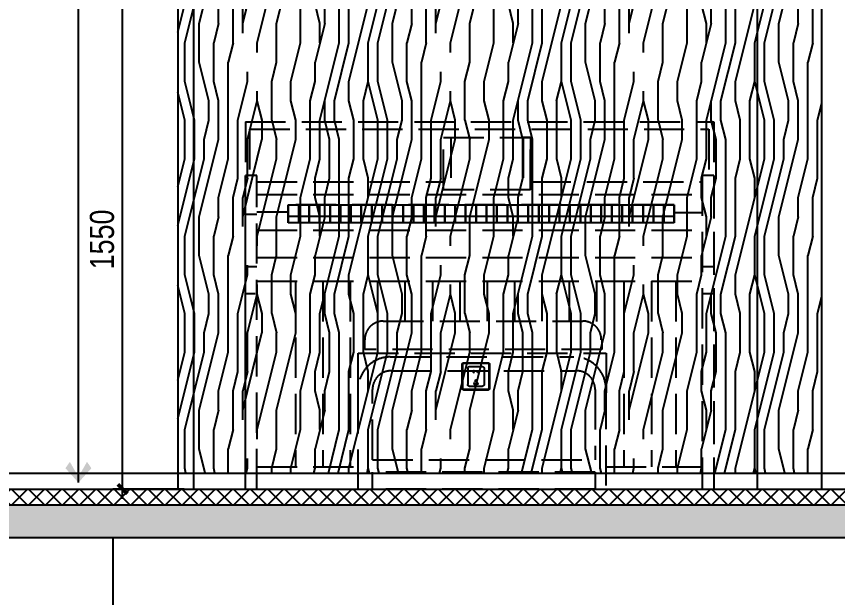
# Model space of a CAD drawing. Extents: x 468514 to 728049, y -74127 to 69080.
# Drawn here: x 542193 to 544743, y 4938 to 6742 of the extents above; entities that cross this region are included whole.
import ezdxf

# ---------------------------------------------------------------- set-up
doc = ezdxf.new("R2010")
doc.units = 0
doc.header["$LTSCALE"] = 500
doc.header["$MEASUREMENT"] = 0
doc.linetypes.add('DASH', pattern=[0.35, 0.25, -0.1])
doc.layers.get('Defpoints').update_dxf_attribs({"color": 229})
for name, color, linetype in [('E 立面填充', 250, 'Continuous'), ('E 立面墙体', 245, 'Continuous'), ('E 立面家具、洁具', 153, 'Continuous'), ('E 立面材料类别线', 154, 'Continuous'), ('E 立面标注尺寸', 9, 'Continuous'), ('E 立面装饰完成线', 225, 'Continuous')]:
    doc.layers.add(name, color=color, linetype=linetype)
doc.styles.add('PDC DIM', font='PMingLiU-ExtB.ttf', dxfattribs={"width": 0.85})
doc.dimstyles.new('PDC-A2', dxfattribs={"dimscale": 0, "dimtxt": 2.5, "dimasz": 1, "dimexe": 1, "dimexo": 1, "dimgap": 0.7, "dimtad": 1, "dimdec": 0, "dimtxsty": 'PDC DIM', "dimblk": 'ARCHTICK', "dimcen": 1, "dimdle": 1, "dimclrd": 8, "dimclre": 8, "dimclrt": 9, "dimadec": 0, "dimazin": 0, "dimtfac": 1, "dimtdec": 0, "dimtix": 1, "dimtmove": 2, "dimatfit": 3, "dimldrblk": 'PDC A2 T R', "dimfxl": 10, "dimfxlon": 1, "dimarcsym": 0})

# ---------------------------------------------------------------- blocks, each defined once
blk = doc.blocks.new('gangqin2')
at = {"linetype": 'DASH'}
for p, q in [((475904, 4205.4), (477358.5, 4205.4)), ((475904, 4205.4), (475904, 4038.9)), ((475917.1, 4182.3), (477342.9, 4182.3)), ((475917.1, 4182.3), (475917.1, 4038.9)), ((477342.9, 4182.3), (477342.9, 4038.9)), ((477358.5, 4205.4), (477358.5, 3185.4)), ((476519.7, 4157.1), (476789.7, 4157.1)), ((476519.7, 3994.2), (476519.7, 4157.1)), ((476519.7, 3994.2), (476519.7, 4157.1)), ((476519.7, 4157.1), (476542.5, 4157.1)), ((476542.5, 4157.1), (476542.5, 3994.2)), ((476789.7, 4157.1), (476766.9, 4157.1)), ((476766.9, 4157.1), (476766.9, 3994.2)), ((476789.7, 4157.1), (476789.7, 3994.2)), ((476789.7, 3994.2), (476789.7, 4157.1)), ((475904, 3065.4), (475904, 4038.9)), ((475904, 3185.4), (475904, 4038.9)), ((475940, 4038.9), (475904, 4038.9)), ((475940, 3065.4), (475940, 4038.9)), ((477322.5, 4038.9), (477322.5, 3065.4)), ((477358.5, 4038.9), (477322.5, 4038.9)), ((477358.5, 4038.9), (477358.5, 3065.4)), ((477358.5, 4038.9), (477358.5, 3892.2)), ((475940, 4019.7), (476519.7, 4019.7)), ((476789.7, 4019.7), (477322.5, 4019.7)), ((475940, 3979.8), (477323.7, 3979.8)), ((476789.7, 3994.2), (476519.7, 3994.2)), ((475940, 3917.4), (475904, 3917.4)), ((475940, 3925.8), (476037.3, 3925.8)), ((477238.6, 3924.3), (477322.5, 3924.3)), ((475940, 3869.4), (477322.5, 3869.4)), ((475940, 3784.3), (477322.5, 3784.3)), ((475940, 3755.4), (475904, 3755.4)), ((477358.5, 3755.4), (477322.5, 3755.4)), ((475940, 3711), (477322.5, 3711)), ((475904, 3672.6), (475934.1, 3672.6)), ((477322.5, 3672.6), (477358.5, 3672.6)), ((476332.5, 3586.9), (476951.8, 3586.9)), ((476274.9, 3498.6), (476274.9, 3529.3)), ((477010.5, 3528.6), (477010.5, 3498.6)), ((477010.5, 3498.6), (476274.9, 3498.6)), ((476254.5, 3487.8), (477024.9, 3487.8)), ((476254.5, 3364.2), (476254.5, 3487.8)), ((476354.1, 3475.8), (476924.2, 3475.8)), ((477024.9, 3487.8), (477024.9, 3364.2)), ((476356.5, 3432.6), (476932.5, 3432.6)), ((476254.5, 3063), (476254.5, 3376.2)), ((476298.9, 3156.6), (476298.9, 3375)), ((476990.1, 3375), (476990.1, 3156.6)), ((477023.8, 3376.2), (477023.8, 3063)), ((477024.9, 3364.2), (477023.8, 3364.2)), ((476298.9, 3156.6), (476990.1, 3156.6)), ((475940, 3135), (476254.5, 3135)), ((476990.1, 3118.2), (476298.9, 3118.2)), ((476298.9, 3065.4), (476298.9, 3118.2)), ((476990.1, 3118.2), (476990.1, 3065.4)), ((477023.8, 3135), (477322.5, 3135)), ((476990.1, 3065.4), (476298.9, 3065.4))]:
    blk.add_line(p, q, dxfattribs=at)
at = {"color": 8, "linetype": 'DASH'}
for p, q in [((477236.1, 3947.4), (476037.3, 3947.4)), ((476037.3, 3892.2), (476037.3, 3947.4)), ((476037.3, 3947.4), (476037.3, 3892.2)), ((476037.3, 3892.2), (476037.3, 3947.4)), ((476037.3, 3947.4), (476069.7, 3947.4)), ((476069.7, 3892.2), (476069.7, 3947.4)), ((476069.7, 3892.2), (476069.7, 3947.4)), ((476069.7, 3892.2), (476069.7, 3947.4)), ((476069.7, 3947.4), (476102.1, 3947.4)), ((476069.7, 3947.4), (476069.7, 3892.2)), ((476102.1, 3892.2), (476102.1, 3947.4)), ((476102.1, 3892.2), (476102.1, 3947.4)), ((476102.1, 3892.2), (476102.1, 3947.4)), ((476102.1, 3947.4), (476134.5, 3947.4)), ((476102.1, 3947.4), (476102.1, 3892.2)), ((476134.5, 3892.2), (476134.5, 3947.4)), ((476134.5, 3892.2), (476134.5, 3947.4)), ((476134.5, 3892.2), (476134.5, 3947.4)), ((476134.5, 3947.4), (476166.9, 3947.4)), ((476134.5, 3947.4), (476134.5, 3892.2)), ((476166.9, 3892.2), (476166.9, 3947.4)), ((476166.9, 3892.2), (476166.9, 3947.4)), ((476166.9, 3892.2), (476166.9, 3947.4)), ((476166.9, 3947.4), (476199.3, 3947.4)), ((476166.9, 3947.4), (476166.9, 3892.2)), ((476199.3, 3892.2), (476199.3, 3947.4)), ((476199.3, 3892.2), (476199.3, 3947.4)), ((476199.3, 3892.2), (476199.3, 3947.4)), ((476199.3, 3947.4), (476231.7, 3947.4)), ((476199.3, 3947.4), (476199.3, 3892.2)), ((476231.7, 3892.2), (476231.7, 3947.4)), ((476231.7, 3892.2), (476231.7, 3947.4)), ((476231.7, 3892.2), (476231.7, 3947.4)), ((476231.7, 3947.4), (476264.1, 3947.4)), ((476231.7, 3947.4), (476231.7, 3892.2)), ((476264.1, 3892.2), (476264.1, 3947.4)), ((476264.1, 3892.2), (476264.1, 3947.4)), ((476264.1, 3892.2), (476264.1, 3947.4)), ((476264.1, 3947.4), (476296.5, 3947.4)), ((476264.1, 3947.4), (476264.1, 3892.2)), ((476296.5, 3892.2), (476296.5, 3947.4)), ((476296.5, 3892.2), (476296.5, 3947.4)), ((476296.5, 3892.2), (476296.5, 3947.4)), ((476296.5, 3947.4), (476328.9, 3947.4)), ((476296.5, 3947.4), (476296.5, 3892.2)), ((476328.9, 3892.2), (476328.9, 3947.4)), ((476328.9, 3892.2), (476328.9, 3947.4)), ((476328.9, 3892.2), (476328.9, 3947.4)), ((476328.9, 3947.4), (476361.3, 3947.4)), ((476328.9, 3947.4), (476328.9, 3892.2)), ((476361.3, 3892.2), (476361.3, 3947.4)), ((476361.3, 3892.2), (476361.3, 3947.4)), ((476361.3, 3892.2), (476361.3, 3947.4)), ((476361.3, 3947.4), (476393.7, 3947.4)), ((476361.3, 3947.4), (476361.3, 3892.2)), ((476393.7, 3892.2), (476393.7, 3947.4)), ((476393.7, 3892.2), (476393.7, 3947.4)), ((476393.7, 3892.2), (476393.7, 3947.4)), ((476393.7, 3947.4), (476426.1, 3947.4)), ((476393.7, 3947.4), (476393.7, 3892.2)), ((476426.1, 3892.2), (476426.1, 3947.4)), ((476426.1, 3892.2), (476426.1, 3947.4)), ((476426.1, 3947.4), (476426.1, 3892.2)), ((476426.1, 3892.2), (476426.1, 3947.4)), ((476426.1, 3947.4), (476458.5, 3947.4)), ((476458.5, 3892.2), (476458.5, 3947.4)), ((476458.5, 3892.2), (476458.5, 3947.4)), ((476458.5, 3947.4), (476458.5, 3892.2)), ((476458.5, 3892.2), (476458.5, 3947.4)), ((476458.5, 3947.4), (476490.9, 3947.4)), ((476490.9, 3892.2), (476490.9, 3947.4)), ((476490.9, 3892.2), (476490.9, 3947.4)), ((476490.9, 3892.2), (476490.9, 3947.4)), ((476490.9, 3947.4), (476523.3, 3947.4)), ((476490.9, 3947.4), (476490.9, 3892.2)), ((476523.3, 3892.2), (476523.3, 3947.4)), ((476523.3, 3892.2), (476523.3, 3947.4)), ((476523.3, 3892.2), (476523.3, 3947.4)), ((476523.3, 3947.4), (476523.3, 3892.2)), ((476523.3, 3947.4), (476555.7, 3947.4)), ((476555.7, 3892.2), (476555.7, 3947.4)), ((476555.7, 3892.2), (476555.7, 3947.4)), ((476555.7, 3947.4), (476555.7, 3892.2)), ((476555.7, 3892.2), (476555.7, 3947.4)), ((476555.7, 3947.4), (476588.1, 3947.4)), ((476588.1, 3892.2), (476588.1, 3947.4)), ((476588.1, 3892.2), (476588.1, 3947.4)), ((476588.1, 3892.2), (476588.1, 3947.4)), ((476588.1, 3947.4), (476620.5, 3947.4)), ((476588.1, 3947.4), (476588.1, 3892.2)), ((476620.5, 3892.2), (476620.5, 3947.4)), ((476620.5, 3892.2), (476620.5, 3947.4)), ((476620.5, 3892.2), (476620.5, 3947.4)), ((476620.5, 3947.4), (476652.9, 3947.4)), ((476620.5, 3947.4), (476620.5, 3892.2)), ((476652.9, 3947.4), (476685.3, 3947.4)), ((476652.9, 3892.2), (476652.9, 3947.4)), ((476652.9, 3892.2), (476652.9, 3947.4)), ((476652.9, 3892.2), (476652.9, 3947.4)), ((476652.9, 3947.4), (476652.9, 3892.2)), ((476685.3, 3892.2), (476685.3, 3947.4)), ((476685.3, 3892.2), (476685.3, 3947.4)), ((476685.3, 3892.2), (476685.3, 3947.4)), ((476685.3, 3947.4), (476717.7, 3947.4)), ((476685.3, 3947.4), (476685.3, 3892.2)), ((476717.7, 3892.2), (476717.7, 3947.4)), ((476717.7, 3892.2), (476717.7, 3947.4)), ((476717.7, 3892.2), (476717.7, 3947.4)), ((476717.7, 3947.4), (476750.1, 3947.4)), ((476717.7, 3947.4), (476717.7, 3892.2)), ((476750.1, 3947.4), (476782.5, 3947.4)), ((476750.1, 3892.2), (476750.1, 3947.4)), ((476750.1, 3892.2), (476750.1, 3947.4)), ((476750.1, 3892.2), (476750.1, 3947.4)), ((476750.1, 3947.4), (476750.1, 3892.2)), ((476782.5, 3892.2), (476782.5, 3947.4)), ((476782.5, 3892.2), (476782.5, 3947.4)), ((476782.5, 3892.2), (476782.5, 3947.4)), ((476782.5, 3947.4), (476814.9, 3947.4)), ((476782.5, 3947.4), (476782.5, 3892.2)), ((476814.9, 3892.2), (476814.9, 3947.4)), ((476814.9, 3892.2), (476814.9, 3947.4)), ((476814.9, 3892.2), (476814.9, 3947.4)), ((476814.9, 3947.4), (476847.3, 3947.4)), ((476814.9, 3947.4), (476814.9, 3892.2)), ((476847.3, 3892.2), (476847.3, 3947.4)), ((476847.3, 3892.2), (476847.3, 3947.4)), ((476847.3, 3947.4), (476847.3, 3892.2)), ((476847.3, 3892.2), (476847.3, 3947.4)), ((476847.3, 3947.4), (476879.7, 3947.4)), ((476879.7, 3892.2), (476879.7, 3947.4)), ((476879.7, 3892.2), (476879.7, 3947.4)), ((476879.7, 3892.2), (476879.7, 3947.4)), ((476879.7, 3947.4), (476912.1, 3947.4)), ((476879.7, 3947.4), (476879.7, 3892.2)), ((476912.1, 3892.2), (476912.1, 3947.4)), ((476912.1, 3892.2), (476912.1, 3947.4)), ((476912.1, 3892.2), (476912.1, 3947.4)), ((476912.1, 3947.4), (476944.5, 3947.4)), ((476912.1, 3947.4), (476912.1, 3892.2)), ((476944.5, 3892.2), (476944.5, 3947.4)), ((476944.5, 3892.2), (476944.5, 3947.4)), ((476944.5, 3892.2), (476944.5, 3947.4)), ((476944.5, 3947.4), (476976.9, 3947.4)), ((476944.5, 3947.4), (476944.5, 3892.2)), ((476976.9, 3892.2), (476976.9, 3947.4)), ((476976.9, 3892.2), (476976.9, 3947.4)), ((476976.9, 3892.2), (476976.9, 3947.4)), ((476976.9, 3947.4), (477009.3, 3947.4)), ((476976.9, 3947.4), (476976.9, 3892.2)), ((477009.3, 3892.2), (477009.3, 3947.4)), ((477009.3, 3892.2), (477009.3, 3947.4)), ((477009.3, 3892.2), (477009.3, 3947.4)), ((477009.3, 3947.4), (477041.7, 3947.4)), ((477009.3, 3947.4), (477009.3, 3892.2)), ((477041.7, 3892.2), (477041.7, 3947.4)), ((477041.7, 3892.2), (477041.7, 3947.4)), ((477041.7, 3892.2), (477041.7, 3947.4)), ((477041.7, 3947.4), (477074.1, 3947.4)), ((477041.7, 3947.4), (477041.7, 3892.2)), ((477074.1, 3892.2), (477074.1, 3947.4)), ((477074.1, 3892.2), (477074.1, 3947.4)), ((477074.1, 3947.4), (477074.1, 3892.2)), ((477074.1, 3892.2), (477074.1, 3947.4)), ((477074.1, 3947.4), (477106.5, 3947.4)), ((477106.5, 3892.2), (477106.5, 3947.4)), ((477106.5, 3892.2), (477106.5, 3947.4)), ((477106.5, 3892.2), (477106.5, 3947.4)), ((477106.5, 3947.4), (477138.9, 3947.4)), ((477106.5, 3947.4), (477106.5, 3892.2)), ((477138.9, 3892.2), (477138.9, 3947.4)), ((477138.9, 3892.2), (477138.9, 3947.4)), ((477138.9, 3947.4), (477138.9, 3892.2)), ((477138.9, 3892.2), (477138.9, 3947.4)), ((477138.9, 3947.4), (477171.3, 3947.4)), ((477171.3, 3892.2), (477171.3, 3947.4)), ((477171.3, 3892.2), (477171.3, 3947.4)), ((477171.3, 3892.2), (477171.3, 3947.4)), ((477171.3, 3947.4), (477203.7, 3947.4)), ((477171.3, 3947.4), (477171.3, 3892.2)), ((477203.7, 3892.2), (477203.7, 3947.4)), ((477203.7, 3892.2), (477203.7, 3947.4)), ((477203.7, 3892.2), (477203.7, 3947.4)), ((477203.7, 3947.4), (477203.7, 3892.2)), ((477203.7, 3947.4), (477236.1, 3947.4)), ((477236.1, 3892.2), (477236.1, 3947.4)), ((477236.1, 3947.4), (477236.1, 3892.2)), ((476037.3, 3912.6), (477236.1, 3912.6)), ((476037.3, 3892.2), (476037.3, 3912.6)), ((476037.3, 3912.6), (476069.7, 3912.6)), ((476069.7, 3892.2), (476069.7, 3912.6)), ((476069.7, 3912.6), (476102.1, 3912.6)), ((476069.7, 3912.6), (476069.7, 3892.2)), ((476102.1, 3892.2), (476102.1, 3912.6)), ((476102.1, 3912.6), (476134.5, 3912.6)), ((476102.1, 3912.6), (476102.1, 3892.2)), ((476134.5, 3892.2), (476134.5, 3912.6)), ((476134.5, 3912.6), (476166.9, 3912.6)), ((476134.5, 3912.6), (476134.5, 3892.2)), ((476166.9, 3892.2), (476166.9, 3912.6)), ((476166.9, 3912.6), (476199.3, 3912.6)), ((476166.9, 3912.6), (476166.9, 3892.2)), ((476199.3, 3892.2), (476199.3, 3912.6)), ((476199.3, 3912.6), (476231.7, 3912.6)), ((476199.3, 3912.6), (476199.3, 3892.2)), ((476231.7, 3892.2), (476231.7, 3912.6)), ((476231.7, 3912.6), (476264.1, 3912.6)), ((476231.7, 3912.6), (476231.7, 3892.2)), ((476264.1, 3892.2), (476264.1, 3912.6)), ((476264.1, 3912.6), (476296.5, 3912.6)), ((476264.1, 3912.6), (476264.1, 3892.2)), ((476296.5, 3892.2), (476296.5, 3912.6)), ((476296.5, 3912.6), (476328.9, 3912.6)), ((476296.5, 3912.6), (476296.5, 3892.2)), ((476328.9, 3892.2), (476328.9, 3912.6)), ((476328.9, 3912.6), (476361.3, 3912.6)), ((476328.9, 3912.6), (476328.9, 3892.2)), ((476361.3, 3892.2), (476361.3, 3912.6)), ((476361.3, 3912.6), (476393.7, 3912.6)), ((476361.3, 3912.6), (476361.3, 3892.2)), ((476393.7, 3892.2), (476393.7, 3912.6)), ((476393.7, 3912.6), (476426.1, 3912.6)), ((476393.7, 3912.6), (476393.7, 3892.2)), ((476426.1, 3912.6), (476426.1, 3892.2)), ((476426.1, 3892.2), (476426.1, 3912.6)), ((476426.1, 3912.6), (476458.5, 3912.6)), ((476458.5, 3912.6), (476458.5, 3892.2)), ((476458.5, 3892.2), (476458.5, 3912.6)), ((476458.5, 3912.6), (476490.9, 3912.6)), ((476490.9, 3892.2), (476490.9, 3912.6)), ((476490.9, 3912.6), (476523.3, 3912.6)), ((476490.9, 3912.6), (476490.9, 3892.2)), ((476523.3, 3892.2), (476523.3, 3912.6)), ((476523.3, 3912.6), (476523.3, 3892.2)), ((476523.3, 3912.6), (476555.7, 3912.6)), ((476555.7, 3912.6), (476555.7, 3892.2)), ((476555.7, 3892.2), (476555.7, 3912.6)), ((476555.7, 3912.6), (476588.1, 3912.6)), ((476588.1, 3892.2), (476588.1, 3912.6)), ((476588.1, 3912.6), (476620.5, 3912.6)), ((476588.1, 3912.6), (476588.1, 3892.2)), ((476620.5, 3892.2), (476620.5, 3912.6)), ((476620.5, 3912.6), (476652.9, 3912.6)), ((476620.5, 3912.6), (476620.5, 3892.2)), ((476652.9, 3912.6), (476685.3, 3912.6)), ((476652.9, 3892.2), (476652.9, 3912.6)), ((476652.9, 3912.6), (476652.9, 3892.2)), ((476685.3, 3892.2), (476685.3, 3912.6)), ((476685.3, 3912.6), (476717.7, 3912.6)), ((476685.3, 3912.6), (476685.3, 3892.2)), ((476717.7, 3892.2), (476717.7, 3912.6)), ((476717.7, 3912.6), (476750.1, 3912.6)), ((476717.7, 3912.6), (476717.7, 3892.2)), ((476750.1, 3912.6), (476782.5, 3912.6)), ((476750.1, 3892.2), (476750.1, 3912.6)), ((476750.1, 3912.6), (476750.1, 3892.2)), ((476782.5, 3892.2), (476782.5, 3912.6)), ((476782.5, 3912.6), (476814.9, 3912.6)), ((476782.5, 3912.6), (476782.5, 3892.2)), ((476814.9, 3892.2), (476814.9, 3912.6)), ((476814.9, 3912.6), (476847.3, 3912.6)), ((476814.9, 3912.6), (476814.9, 3892.2)), ((476847.3, 3912.6), (476847.3, 3892.2)), ((476847.3, 3892.2), (476847.3, 3912.6)), ((476847.3, 3912.6), (476879.7, 3912.6)), ((476879.7, 3892.2), (476879.7, 3912.6)), ((476879.7, 3912.6), (476912.1, 3912.6)), ((476879.7, 3912.6), (476879.7, 3892.2)), ((476912.1, 3892.2), (476912.1, 3912.6)), ((476912.1, 3912.6), (476944.5, 3912.6)), ((476912.1, 3912.6), (476912.1, 3892.2)), ((476944.5, 3892.2), (476944.5, 3912.6)), ((476944.5, 3912.6), (476976.9, 3912.6)), ((476944.5, 3912.6), (476944.5, 3892.2)), ((476976.9, 3892.2), (476976.9, 3912.6)), ((476976.9, 3912.6), (477009.3, 3912.6)), ((476976.9, 3912.6), (476976.9, 3892.2)), ((477009.3, 3892.2), (477009.3, 3912.6)), ((477009.3, 3912.6), (477041.7, 3912.6)), ((477009.3, 3912.6), (477009.3, 3892.2)), ((477041.7, 3892.2), (477041.7, 3912.6)), ((477041.7, 3912.6), (477074.1, 3912.6)), ((477041.7, 3912.6), (477041.7, 3892.2)), ((477074.1, 3912.6), (477074.1, 3892.2)), ((477074.1, 3892.2), (477074.1, 3912.6)), ((477074.1, 3912.6), (477106.5, 3912.6)), ((477106.5, 3892.2), (477106.5, 3912.6)), ((477106.5, 3912.6), (477138.9, 3912.6)), ((477106.5, 3912.6), (477106.5, 3892.2)), ((477138.9, 3912.6), (477138.9, 3892.2)), ((477138.9, 3892.2), (477138.9, 3912.6)), ((477138.9, 3912.6), (477171.3, 3912.6)), ((477171.3, 3892.2), (477171.3, 3912.6)), ((477171.3, 3912.6), (477203.7, 3912.6)), ((477171.3, 3912.6), (477171.3, 3892.2)), ((477203.7, 3892.2), (477203.7, 3912.6)), ((477203.7, 3912.6), (477203.7, 3892.2)), ((477203.7, 3912.6), (477236.1, 3912.6)), ((477236.1, 3912.6), (477236.1, 3892.2)), ((476069.7, 3892.2), (476037.3, 3892.2)), ((476069.7, 3892.2), (476037.3, 3892.2)), ((476102.1, 3892.2), (476069.7, 3892.2)), ((476102.1, 3892.2), (476069.7, 3892.2)), ((476134.5, 3892.2), (476102.1, 3892.2)), ((476134.5, 3892.2), (476102.1, 3892.2)), ((476166.9, 3892.2), (476134.5, 3892.2)), ((476166.9, 3892.2), (476134.5, 3892.2)), ((476199.3, 3892.2), (476166.9, 3892.2)), ((476199.3, 3892.2), (476166.9, 3892.2)), ((476231.7, 3892.2), (476199.3, 3892.2)), ((476231.7, 3892.2), (476199.3, 3892.2)), ((476264.1, 3892.2), (476231.7, 3892.2)), ((476264.1, 3892.2), (476231.7, 3892.2)), ((476296.5, 3892.2), (476264.1, 3892.2)), ((476296.5, 3892.2), (476264.1, 3892.2)), ((476328.9, 3892.2), (476296.5, 3892.2)), ((476328.9, 3892.2), (476296.5, 3892.2)), ((476361.3, 3892.2), (476328.9, 3892.2)), ((476361.3, 3892.2), (476328.9, 3892.2)), ((476393.7, 3892.2), (476361.3, 3892.2)), ((476393.7, 3892.2), (476361.3, 3892.2)), ((476426.1, 3892.2), (476393.7, 3892.2)), ((476426.1, 3892.2), (476393.7, 3892.2)), ((476458.5, 3892.2), (476426.1, 3892.2)), ((476458.5, 3892.2), (476426.1, 3892.2)), ((476490.9, 3892.2), (476458.5, 3892.2)), ((476490.9, 3892.2), (476458.5, 3892.2)), ((476523.3, 3892.2), (476490.9, 3892.2)), ((476523.3, 3892.2), (476490.9, 3892.2)), ((476555.7, 3892.2), (476523.3, 3892.2)), ((476555.7, 3892.2), (476523.3, 3892.2)), ((476588.1, 3892.2), (476555.7, 3892.2)), ((476588.1, 3892.2), (476555.7, 3892.2)), ((476620.5, 3892.2), (476588.1, 3892.2)), ((476620.5, 3892.2), (476588.1, 3892.2)), ((476652.9, 3892.2), (476620.5, 3892.2)), ((476652.9, 3892.2), (476620.5, 3892.2)), ((476685.3, 3892.2), (476652.9, 3892.2)), ((476685.3, 3892.2), (476652.9, 3892.2)), ((476717.7, 3892.2), (476685.3, 3892.2)), ((476717.7, 3892.2), (476685.3, 3892.2)), ((476750.1, 3892.2), (476717.7, 3892.2)), ((476750.1, 3892.2), (476717.7, 3892.2)), ((476782.5, 3892.2), (476750.1, 3892.2)), ((476782.5, 3892.2), (476750.1, 3892.2)), ((476814.9, 3892.2), (476782.5, 3892.2)), ((476814.9, 3892.2), (476782.5, 3892.2)), ((476847.3, 3892.2), (476814.9, 3892.2)), ((476847.3, 3892.2), (476814.9, 3892.2)), ((476879.7, 3892.2), (476847.3, 3892.2)), ((476879.7, 3892.2), (476847.3, 3892.2)), ((476912.1, 3892.2), (476879.7, 3892.2)), ((476912.1, 3892.2), (476879.7, 3892.2)), ((476944.5, 3892.2), (476912.1, 3892.2)), ((476944.5, 3892.2), (476912.1, 3892.2)), ((476976.9, 3892.2), (476944.5, 3892.2)), ((476976.9, 3892.2), (476944.5, 3892.2)), ((477009.3, 3892.2), (476976.9, 3892.2)), ((477009.3, 3892.2), (476976.9, 3892.2)), ((477041.7, 3892.2), (477009.3, 3892.2)), ((477041.7, 3892.2), (477009.3, 3892.2)), ((477074.1, 3892.2), (477041.7, 3892.2)), ((477074.1, 3892.2), (477041.7, 3892.2)), ((477106.5, 3892.2), (477074.1, 3892.2)), ((477106.5, 3892.2), (477074.1, 3892.2)), ((477138.9, 3892.2), (477106.5, 3892.2)), ((477138.9, 3892.2), (477106.5, 3892.2)), ((477171.3, 3892.2), (477138.9, 3892.2)), ((477171.3, 3892.2), (477138.9, 3892.2)), ((477203.7, 3892.2), (477171.3, 3892.2)), ((477203.7, 3892.2), (477171.3, 3892.2)), ((477236.1, 3892.2), (477203.7, 3892.2)), ((477236.1, 3892.2), (477203.7, 3892.2)), ((476059.7, 3711), (476059.7, 3135)), ((476144.7, 3711), (476144.7, 3135)), ((476229.7, 3711), (476229.7, 3135)), ((476314.7, 3711), (476314.7, 3584.1)), ((476399.7, 3711), (476399.7, 3586.9)), ((476484.7, 3711), (476484.7, 3586.9)), ((476569.7, 3711), (476569.7, 3586.9)), ((476654.7, 3711), (476654.7, 3586.9)), ((476739.7, 3711), (476739.7, 3586.9)), ((476824.7, 3711), (476824.7, 3586.9)), ((476909.8, 3711), (476909.8, 3586.9)), ((476994.8, 3711), (476994.8, 3567.6)), ((477079.8, 3711), (477079.8, 3135)), ((477164.8, 3711), (477164.8, 3135)), ((477240.8, 3711), (477240.8, 3135))]:
    blk.add_line(p, q, dxfattribs=at)
at = {"linetype": 'DASH'}
for centre, radius, start, end in [((476332.5, 3529.3), 57.6, 90, 180), ((476951.8, 3529.3), 57.6, 0, 90), ((476354.1, 3376.2), 99.6, 90, 180), ((476924.2, 3376.2), 99.6, 0, 90), ((476356.5, 3375), 57.6, 90, 180), ((476932.5, 3375), 57.6, 0, 90)]:
    blk.add_arc(centre, radius, start, end, dxfattribs=at)
blk = doc.blocks.new('ffffaasd')
at = {"linetype": 'DASH', "lineweight": -2, "ltscale": 20}
for p, q in [((69901.2, 418084.7), (69860.2, 418084.7)), ((69855.2, 418079.7), (69855.2, 418028.7)), ((69906.2, 418079.7), (69906.2, 418028.7)), ((69901.2, 418023.7), (69860.2, 418023.7))]:
    blk.add_line(p, q, dxfattribs=at)
for points in [[(69843.2, 418011.7), (69918.2, 418011.7, 0.414214), (69923.2, 418016.7), (69923.2, 418091.7, 0.414214), (69918.2, 418096.7), (69843.2, 418096.7, 0.414214), (69838.2, 418091.7), (69838.2, 418016.7, 0.414214)], [(69843.2, 418013.7), (69918.2, 418013.7, 0.414214), (69921.2, 418016.7), (69921.2, 418091.7, 0.414214), (69918.2, 418094.7), (69843.2, 418094.7, 0.414214), (69840.2, 418091.7), (69840.2, 418016.7, 0.414214)]]:
    blk.add_lwpolyline(points, format="xyb", close=True, dxfattribs=at)
for points in [[(69873.7, 418066.6), (69875.7, 418066.6), (69875.7, 418071.6), (69873.7, 418071.6)], [(69887.7, 418066.6), (69885.7, 418066.6), (69885.7, 418071.6), (69887.7, 418071.6)]]:
    blk.add_lwpolyline(points, dxfattribs=at)
for points in [[(69875.8, 418028.1), (69877.7, 418028.6), (69876.2, 418034.4), (69874.2, 418033.9)], [(69879.7, 418037.6), (69881.7, 418037.6), (69881.7, 418043.6), (69879.7, 418043.6)], [(69885.6, 418028.1), (69883.7, 418028.6), (69885.2, 418034.4), (69887.2, 418033.9)]]:
    blk.add_lwpolyline(points, close=True, dxfattribs=at)
for centre, radius, start, end in [((69860.2, 418079.7), 5, 90, 180), ((69901.2, 418079.7), 5, 0, 90), ((69873.9, 418069.1), 2.51, 93.6471, 266.3529), ((69887.5, 418069.1), 2.51, 273.6471, 86.3529), ((69860.2, 418028.7), 5, 180, 270), ((69901.2, 418028.7), 5, 270, 0)]:
    blk.add_arc(centre, radius, start, end, dxfattribs=at)
blk = doc.blocks.new('d34')
at = {"linetype": 'ByBlock', "lineweight": -2}
blk.add_blockref('ffffaasd', (0, 0), dxfattribs=at)
blk = doc.blocks.new('_ArchTick')
at = {"color": 0, "linetype": 'ByBlock', "const_width": 0.4}
blk.add_lwpolyline([(-0.5, -0.5), (0.5, 0.5)], dxfattribs=at)
blk = doc.blocks.new('*D1668')
at = {"layer": 'Defpoints', "color": 0, "transparency": 16777216}
for p in [(542522.3, 6825), (542743.6, 6825), (542743.6, 5275)]:
    blk.add_point(p, dxfattribs=at)
at = {"layer": 'E 立面标注尺寸', "color": 8, "lineweight": -2, "transparency": 16777216}
for p, q in [((542522.3, 5245), (542522.3, 6855)), ((542713.6, 6825), (542492.3, 6825)), ((542713.6, 5275), (542492.3, 5275))]:
    blk.add_line(p, q, dxfattribs=at)
at = {"layer": 'E 立面标注尺寸', "color": 8, "lineweight": -2, "transparency": 16777216, "xscale": 29.99999882274668, "yscale": 29.99999882274668, "zscale": 29.99999882274668}
for p, rotation in [((542522.3, 6825), 90), ((542522.3, 5275), 270)]:
    blk.add_blockref('_ArchTick', p, dxfattribs=dict(at, rotation=rotation))
at = {"layer": 'E 立面标注尺寸', "color": 9, "transparency": 16777216, "insert": (542458.8, 6050), "char_height": 75, "attachment_point": 5, "rotation": 90, "style": 'PDC DIM'}
blk.add_mtext('1550', dxfattribs=at)
blk = doc.blocks.new('PDC A2 T R')
at = {"color": 0, "linetype": 'ByBlock'}
blk.add_line((0, 0), (-2, 0), dxfattribs=at)
for points in [[(-2.147, 0.886), (-1.491, 1.345), (-0.6, 0), (0, 0)], [(-2.147, -0.886), (-1.491, -1.345), (-0.6, 0), (0, 0)]]:
    blk.add_solid(points, dxfattribs=at)

msp = doc.modelspace()

# ---------------------------------------------------------------- hatches: boundary and pattern name
at = {"layer": 'E 立面填充'}
h = msp.add_hatch(dxfattribs=at)
h.set_pattern_fill('木纹5', color=256, scale=150, angle=90, pattern_type=2)
h.set_pattern_definition([(90, (0, 0), (-600, 4e-14), [120, -180, 60, -240]), (90, (-15, 420), (-600, 4e-14), [120, -480]), (90, (-45, 360), (-600, 4e-14), [60, -540]), (90, (-60, 30), (-600, 4e-14), [30, -420, 30, -120]), (90, (-90, 240), (-600, 4e-14), [120, -180, 30, -270]), (90, (-105, 90), (-600, 4e-14), [90, -510]), (90, (-120, 240), (-600, 4e-14), [180, -420]), (90, (-135, 60), (-600, 4e-14), [120, -480]), (90, (-150, 300), (-600, 4e-14), [300, -300]), (90, (-180, 120), (-600, 4e-14), [60, -180, 120, -240]), (90, (-195, 540), (-600, 4e-14), [120, -480]), (90, (-210, 420), (-600, 4e-14), [60, -540]), (90, (-225, 300), (-600, 4e-14), [60, -540]), (90, (-240, 1e-14), (-600, 4e-14), [120, -480]), (90, (-255, 300), (-600, 4e-14), [120, -480]), (90, (-285, 300), (-600, 4e-14), [120, -120, 120, -240]), (90, (-315, 180), (-600, 4e-14), [60, -300, 120, -120]), (90, (-330, 300), (-600, 4e-14), [180, -420]), (90, (-360, 300), (-600, 4e-14), [120, -480]), (90, (-375, 60), (-600, 4e-14), [180, -240, 60, -120]), (90, (-405, 60), (-600, 4e-14), [300, -300]), (90, (-420, 420), (-600, 4e-14), [60, -540]), (90, (-435, 240), (-600, 4e-14), [120, -480]), (90, (-450, 120), (-600, 4e-14), [60, -240, 60, -240]), (90, (-465, 60), (-600, 4e-14), [60, -180, 120, -240]), (90, (-480, 180), (-600, 4e-14), [60, -300, 60, -180]), (90, (-495, 300), (-600, 4e-14), [180, -420]), (90, (-525, 60), (-600, 4e-14), [120, -480]), (90, (-540, 360), (-600, 4e-14), [60, -540]), (90, (-555, 480), (-600, 4e-14), [60, -540]), (104.036243, (-45, 420), (2e-08, 600), [61.8, -2412.0633]), (104.036243, (-180, 480), (2e-08, 600), [61.8, -2412.0633]), (104.036243, (-540, 420), (2e-08, 600), [61.8, -2412.0633]), (104.036243, (-315, 240), (2e-08, 600), [61.8, -2412.0633]), (104.036243, (-405, 360), (2e-08, 600), [61.8, -2412.0633]), (104.036243, (-360, 420), (2e-08, 600), [61.8, -2412.0633]), (104.036243, (-465, 120), (2e-08, 600), [61.8, -2412.0633]), (104.036243, (-435, 360), (2e-08, 600), [61.8, -2412.0633]), (104.036243, (-210, 480), (2e-08, 600), [123.6, -2350.2633]), (104.036243, (-255, 420), (2e-08, 600), [123.6, -2350.2633]), (104.036243, (-285, 420), (2e-08, 600), [123.6, -2350.2633]), (255.963757, (-90, 240), (2e-08, -600), [61.8, -123.6, 61.8, -2226.6633]), (255.963757, (-180, 120), (2e-08, -600), [61.8, -2412.0633]), (255.963757, (-450, 120), (2e-08, -600), [123.6, -2350.2633]), (284.036243, (-15, 420), (-2e-08, -600), [61.8, -2412.0633]), (75.963757, (-15, 540), (-2e-08, 600), [61.8, -2412.0633]), (75.963757, (-225, 360), (-2e-08, 600), [61.8, -2412.0633]), (75.963757, (-330, 480), (-2e-08, 600), [61.8, -2412.0633]), (75.963757, (-375, 240), (-2e-08, 600), [61.8, -2412.0633]), (75.963757, (-450, 180), (-2e-08, 600), [61.8, -2412.0633]), (75.963757, (-480, 240), (-2e-08, 600), [61.8, -2412.0633]), (75.963757, (-375, 240), (-2e-08, 600), [61.8, -2412.0633]), (75.963757, (-465, 420), (-2e-08, 600), [247.2, -2226.6633]), (75.963757, (-60, 60), (-2e-08, 600), [247.2, -2226.6633]), (75.963757, (-105, 120), (-2e-08, 600), [247.2, -2226.6633]), (75.963757, (-135, 180), (-2e-08, 600), [61.8, -123.6, 123.6, -2164.8633]), (75.963757, (-180, 180), (-2e-08, 600), [123.6, -123.6, 123.6, -2103.0633]), (75.963757, (-240, 120), (-2e-08, 600), [247.2, -2226.6633]), (75.963757, (-285, 60), (-2e-08, 600), [247.2, -2226.6633]), (75.963757, (-315, 60), (-2e-08, 600), [247.2, -2226.6633]), (75.963757, (-495, 480), (-2e-08, 600), [61.8, -2412.0633]), (75.963768, (-555, 540), (-0.000115, 600), [123.6, -2350.2633]), (75.963768, (-525, 180), (-0.000115, 600), [123.6, -2350.2633]), (75.963758, (7e-15, 120), (-1e-05, 600), [247.2, -2226.6633]), (75.963758, (-420, 480), (-1e-05, 600), [185.4, -2288.4633]), (75.963758, (-375, 540), (-1e-05, 600), [370.8, -2103.0633])])
h.paths.add_polyline_path([(542693.6, 5325), (544693.6, 5325), (544693.6, 8425), (542693.6, 8425)])
at = {"layer": 'E 立面墙体'}
h = msp.add_hatch(dxfattribs=at)
h.set_pattern_fill('ANSI37', color=250, scale=300)
h.set_pattern_definition([(45, (10758.475, 0), (-26.5165043, 26.5165043), []), (135, (10758.475, 0), (-26.5165043, -26.5165043), [])])
h.paths.add_polyline_path([(546193.6, 5225), (541693.6, 5225), (541693.6, 5275), (546193.6, 5275)])
h = msp.add_hatch(color=250, dxfattribs=at)
h.dxf.hatch_style = 1
h.paths.add_polyline_path([(541693.6, 5125), (546193.6, 5125), (546193.6, 5225), (541693.6, 5225)])

# ---------------------------------------------------------------- linework, layer by layer
msp.add_lwpolyline([(541693.6, 5125), (546193.6, 5125), (546193.6, 5225), (541693.6, 5225)], close=True, dxfattribs=at)
at = {"layer": 'E 立面家具、洁具'}
msp.add_line((538193.6, 5325), (544793.6, 5325), dxfattribs=at)
for points in [[(542693.6, 8425), (542693.6, 5275)], [(542743.6, 5275), (542743.6, 8425)], [(544493.6, 5275), (544493.6, 8425)]]:
    msp.add_lwpolyline(points, dxfattribs=at)
at = {"layer": 'E 立面材料类别线'}
for points in [[(544693.6, 5275), (544693.6, 8425)], [(542493.6, 1675), (542493.6, 5125)]]:
    msp.add_lwpolyline(points, dxfattribs=at)
at = {"layer": 'E 立面装饰完成线'}
msp.add_lwpolyline([(546193.6, 5225), (541693.6, 5225), (541693.6, 5275), (546193.6, 5275)], close=True, dxfattribs=at)

# ---------------------------------------------------------------- block references
at = {"layer": 'E 立面家具、洁具'}
msp.add_blockref('gangqin2', (66999.6, 2209.6), dxfattribs=at)
at = {"layer": 'E 立面家具、洁具', "linetype": 'DASH', "ltscale": 20, "xscale": -1}
msp.add_blockref('d34', (613500.2, -412429.2), dxfattribs=at)

# ---------------------------------------------------------------- dimensions: what is measured, and where the dimension line sits
at = {"layer": 'E 立面标注尺寸'}
dim = msp.add_linear_dim(base=(542522.3, 6825), p1=(542743.6, 5275), p2=(542743.6, 6825), angle=90, dimstyle='PDC-A2', override={"dimscale": 29.999999}, dxfattribs=at)
dim.commit()
dim.dimension.update_dxf_attribs({"geometry": '*D1668', "text_midpoint": (542458.8, 6050)})

# ---------------------------------------------------------------- leaders
at = {"layer": 'E 立面标注尺寸', "annotation_type": 0, "has_hookline": 1, "hookline_direction": 0, "text_width": 357.2}
msp.add_leader([(542385.3, 5295.2), (542385.3, 8825), (542621.2, 8825)], dimstyle='PDC-A2', override={"dimscale": 30.000004, "dimtad": 0}, dxfattribs=at)

doc.saveas('drawing.dxf')
